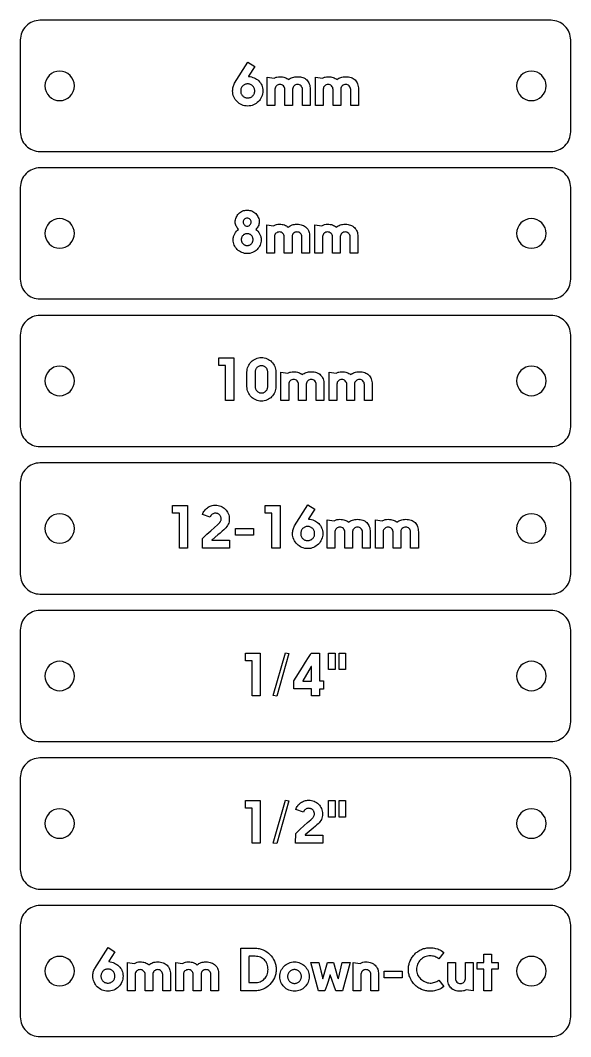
# Model space of a CAD drawing. Extents: x 333 to 535, y 49 to 451.
# Drawn here: x 451.2 to 535.2, y 48.6 to 203.6 of the extents above; entities that cross this region are included whole.
import ezdxf

# ---------------------------------------------------------------- set-up
doc = ezdxf.new("R2010")
doc.units = 0
doc.layers.get('0').update_dxf_attribs({"linetype": 'CONTINUOUS'})

msp = doc.modelspace()

# ---------------------------------------------------------------- linework, layer by layer
for points in [[(451.25, 200.56), (451.25, 186.56, 0.414214), (454.25, 183.56), (532.25, 183.56, 0.414214), (535.25, 186.56), (535.25, 200.56, 0.414214), (532.25, 203.56), (454.25, 203.56, 0.414214)], [(457.25, 195.81, 0.414214), (455, 193.56, 0.414214), (457.25, 191.31, 0.414214), (459.5, 193.56, 0.414214)], [(529.25, 195.81, 0.414214), (527, 193.56, 0.414214), (529.25, 191.31, 0.414214), (531.5, 193.56, 0.414214)], [(451.25, 178.06), (451.25, 164.06, 0.414214), (454.25, 161.06), (532.25, 161.06, 0.414214), (535.25, 164.06), (535.25, 178.06, 0.414214), (532.25, 181.06), (454.25, 181.06, 0.414214)], [(457.25, 173.31, 0.414214), (455, 171.06, 0.414214), (457.25, 168.81, 0.414214), (459.5, 171.06, 0.414214)], [(529.25, 173.31, 0.414214), (527, 171.06, 0.414214), (529.25, 168.81, 0.414214), (531.5, 171.06, 0.414214)], [(451.25, 155.56), (451.25, 141.56, 0.414214), (454.25, 138.56), (532.25, 138.56, 0.414214), (535.25, 141.56), (535.25, 155.56, 0.414214), (532.25, 158.56), (454.25, 158.56, 0.414214)], [(457.25, 150.81, 0.414214), (455, 148.56, 0.414214), (457.25, 146.31, 0.414214), (459.5, 148.56, 0.414214)], [(529.25, 150.81, 0.414214), (527, 148.56, 0.414214), (529.25, 146.31, 0.414214), (531.5, 148.56, 0.414214)], [(451.25, 133.06), (451.25, 119.06, 0.414214), (454.25, 116.06), (532.25, 116.06, 0.414214), (535.25, 119.06), (535.25, 133.06, 0.414214), (532.25, 136.06), (454.25, 136.06, 0.414214)], [(457.25, 128.31, 0.414214), (455, 126.06, 0.414214), (457.25, 123.81, 0.414214), (459.5, 126.06, 0.414214)], [(529.25, 128.31, 0.414214), (527, 126.06, 0.414214), (529.25, 123.81, 0.414214), (531.5, 126.06, 0.414214)], [(451.25, 110.56), (451.25, 96.56, 0.414214), (454.25, 93.56), (532.25, 93.56, 0.414214), (535.25, 96.56), (535.25, 110.56, 0.414214), (532.25, 113.56), (454.25, 113.56, 0.414214)], [(457.25, 105.81, 0.414214), (455, 103.56, 0.414214), (457.25, 101.31, 0.414214), (459.5, 103.56, 0.414214)], [(529.25, 105.81, 0.414214), (527, 103.56, 0.414214), (529.25, 101.31, 0.414214), (531.5, 103.56, 0.414214)], [(451.25, 88.06), (451.25, 74.06, 0.414214), (454.25, 71.06), (532.25, 71.06, 0.414214), (535.25, 74.06), (535.25, 88.06, 0.414214), (532.25, 91.06), (454.25, 91.06, 0.414214)], [(457.25, 83.31, 0.414214), (455, 81.06, 0.414214), (457.25, 78.81, 0.414214), (459.5, 81.06, 0.414214)], [(529.25, 83.31, 0.414214), (527, 81.06, 0.414214), (529.25, 78.81, 0.414214), (531.5, 81.06, 0.414214)], [(451.25, 65.56), (451.25, 51.56, 0.414214), (454.25, 48.56), (532.25, 48.56, 0.414214), (535.25, 51.56), (535.25, 65.56, 0.414214), (532.25, 68.56), (454.25, 68.56, 0.414214)], [(457.25, 60.81, 0.414214), (455, 58.56, 0.414214), (457.25, 56.31, 0.414214), (459.5, 58.56, 0.414214)], [(529.25, 60.81, 0.414214), (527, 58.56, 0.414214), (529.25, 56.31, 0.414214), (531.5, 58.56, 0.414214)]]:
    msp.add_lwpolyline(points, format="xyb", close=True)
for points in [[(483.65, 192.79), (483.66, 192.95), (483.67, 193.11), (483.69, 193.26), (483.72, 193.41), (483.77, 193.55), (483.82, 193.69), (483.89, 193.83), (483.96, 193.96), (485.98, 197.17), (487.03, 196.5), (486.09, 195.05), (486.08, 195.02), (486.08, 195.01), (486.09, 195), (486.32, 194.97), (486.53, 194.93), (486.74, 194.86), (486.94, 194.78), (487.14, 194.69), (487.32, 194.58), (487.48, 194.46), (487.63, 194.32), (487.77, 194.17), (487.89, 194.01), (488, 193.83), (488.09, 193.65), (488.17, 193.45), (488.22, 193.24), (488.25, 193.02), (488.26, 192.79), (488.25, 192.56), (488.22, 192.33), (488.16, 192.11), (488.08, 191.9), (487.98, 191.69), (487.86, 191.5), (487.73, 191.33), (487.59, 191.16), (487.42, 191.02), (487.25, 190.89), (487.06, 190.77), (486.85, 190.67), (486.64, 190.59), (486.42, 190.53), (486.19, 190.5), (485.96, 190.49), (485.72, 190.5), (485.49, 190.53), (485.27, 190.59), (485.06, 190.67), (484.86, 190.77), (484.67, 190.89), (484.49, 191.02), (484.33, 191.16), (484.18, 191.33), (484.05, 191.5), (483.93, 191.69), (483.83, 191.9), (483.75, 192.11), (483.7, 192.33), (483.66, 192.56)], [(484.89, 192.79), (484.89, 192.68), (484.91, 192.57), (484.93, 192.47), (484.96, 192.37), (485.01, 192.28), (485.06, 192.19), (485.12, 192.1), (485.19, 192.03), (485.27, 191.96), (485.35, 191.9), (485.44, 191.84), (485.53, 191.8), (485.63, 191.77), (485.73, 191.75), (485.84, 191.73), (485.96, 191.73), (486.07, 191.73), (486.17, 191.75), (486.28, 191.77), (486.38, 191.81), (486.47, 191.85), (486.56, 191.9), (486.64, 191.96), (486.71, 192.03), (486.78, 192.1), (486.84, 192.18), (486.89, 192.27), (486.94, 192.37), (486.98, 192.46), (487, 192.57), (487.02, 192.68), (487.02, 192.79), (487.02, 192.9), (487, 193.01), (486.98, 193.11), (486.94, 193.21), (486.89, 193.31), (486.84, 193.4), (486.78, 193.48), (486.71, 193.55), (486.64, 193.62), (486.56, 193.68), (486.47, 193.73), (486.38, 193.78), (486.28, 193.81), (486.17, 193.84), (486.07, 193.85), (485.96, 193.86), (485.84, 193.85), (485.73, 193.84), (485.63, 193.81), (485.53, 193.78), (485.43, 193.73), (485.35, 193.68), (485.26, 193.62), (485.19, 193.55), (485.12, 193.48), (485.06, 193.4), (485.01, 193.31), (484.97, 193.21), (484.93, 193.11), (484.91, 193.01), (484.89, 192.9)], [(488.94, 194.89), (489.99, 194.73), (490.09, 194.79), (490.2, 194.84), (490.3, 194.88), (490.42, 194.91), (490.64, 194.95), (490.87, 194.96), (491.08, 194.95), (491.27, 194.93), (491.46, 194.9), (491.63, 194.85), (491.79, 194.79), (491.94, 194.71), (492.08, 194.63), (492.21, 194.53), (492.35, 194.63), (492.49, 194.72), (492.64, 194.79), (492.8, 194.85), (492.98, 194.9), (493.16, 194.93), (493.35, 194.95), (493.56, 194.96), (493.78, 194.95), (493.99, 194.93), (494.19, 194.89), (494.37, 194.84), (494.54, 194.77), (494.7, 194.68), (494.85, 194.58), (494.98, 194.46), (495.1, 194.33), (495.2, 194.19), (495.29, 194.03), (495.36, 193.86), (495.42, 193.68), (495.46, 193.48), (495.48, 193.27), (495.49, 193.05), (495.49, 190.56), (494.31, 190.56), (494.31, 193.03), (494.3, 193.18), (494.26, 193.32), (494.19, 193.44), (494.09, 193.56), (493.97, 193.66), (493.85, 193.73), (493.71, 193.77), (493.56, 193.78), (493.41, 193.77), (493.27, 193.73), (493.15, 193.67), (493.04, 193.58), (492.94, 193.48), (492.87, 193.36), (492.82, 193.23), (492.8, 193.08), (492.8, 190.56), (491.62, 190.56), (491.62, 193.03), (491.61, 193.18), (491.57, 193.32), (491.5, 193.44), (491.4, 193.56), (491.29, 193.66), (491.16, 193.73), (491.02, 193.77), (490.87, 193.78), (490.72, 193.77), (490.59, 193.73), (490.46, 193.67), (490.35, 193.58), (490.25, 193.48), (490.18, 193.36), (490.14, 193.23), (490.12, 193.08), (490.12, 190.56), (488.94, 190.56)], [(496.3, 194.89), (497.35, 194.73), (497.45, 194.79), (497.55, 194.84), (497.66, 194.88), (497.77, 194.91), (498, 194.95), (498.23, 194.96), (498.43, 194.95), (498.63, 194.93), (498.81, 194.9), (498.99, 194.85), (499.15, 194.79), (499.3, 194.71), (499.44, 194.63), (499.57, 194.53), (499.7, 194.63), (499.85, 194.72), (500, 194.79), (500.16, 194.85), (500.34, 194.9), (500.52, 194.93), (500.71, 194.95), (500.91, 194.96), (501.14, 194.95), (501.35, 194.93), (501.55, 194.89), (501.73, 194.84), (501.9, 194.77), (502.06, 194.68), (502.21, 194.58), (502.34, 194.46), (502.46, 194.33), (502.56, 194.19), (502.65, 194.03), (502.72, 193.86), (502.78, 193.68), (502.82, 193.48), (502.84, 193.27), (502.85, 193.05), (502.85, 190.56), (501.67, 190.56), (501.67, 193.03), (501.65, 193.18), (501.61, 193.32), (501.54, 193.44), (501.45, 193.56), (501.33, 193.66), (501.2, 193.73), (501.06, 193.77), (500.91, 193.78), (500.77, 193.77), (500.63, 193.73), (500.51, 193.67), (500.39, 193.58), (500.3, 193.48), (500.23, 193.36), (500.18, 193.23), (500.16, 193.08), (500.16, 190.56), (498.98, 190.56), (498.98, 193.03), (498.97, 193.18), (498.93, 193.32), (498.86, 193.44), (498.76, 193.56), (498.64, 193.66), (498.52, 193.73), (498.38, 193.77), (498.23, 193.78), (498.08, 193.77), (497.95, 193.73), (497.82, 193.67), (497.71, 193.58), (497.61, 193.48), (497.54, 193.36), (497.5, 193.23), (497.47, 193.08), (497.47, 190.56), (496.3, 190.56)], [(484.05, 172.79), (484.05, 172.97), (484.08, 173.15), (484.13, 173.33), (484.19, 173.5), (484.27, 173.66), (484.36, 173.81), (484.46, 173.95), (484.58, 174.08), (484.71, 174.2), (484.86, 174.31), (485.01, 174.4), (485.17, 174.48), (485.33, 174.54), (485.51, 174.58), (485.69, 174.61), (485.88, 174.62), (486.06, 174.61), (486.24, 174.58), (486.42, 174.54), (486.59, 174.48), (486.75, 174.4), (486.9, 174.31), (487.04, 174.2), (487.17, 174.08), (487.29, 173.95), (487.4, 173.81), (487.49, 173.66), (487.57, 173.5), (487.63, 173.33), (487.68, 173.15), (487.7, 172.97), (487.71, 172.79), (487.7, 172.62), (487.67, 172.46), (487.63, 172.32), (487.56, 172.18), (487.48, 172.05), (487.39, 171.92), (487.3, 171.8), (487.2, 171.68), (487.35, 171.54), (487.51, 171.38), (487.65, 171.21), (487.77, 171.02), (487.87, 170.81), (487.95, 170.59), (487.98, 170.48), (488, 170.36), (488.01, 170.24), (488.01, 170.12), (488, 169.9), (487.97, 169.69), (487.92, 169.49), (487.85, 169.29), (487.75, 169.1), (487.65, 168.92), (487.52, 168.76), (487.39, 168.61), (487.23, 168.47), (487.07, 168.35), (486.89, 168.24), (486.71, 168.15), (486.51, 168.08), (486.3, 168.02), (486.09, 167.99), (485.87, 167.98), (485.66, 167.99), (485.44, 168.02), (485.24, 168.08), (485.04, 168.15), (484.85, 168.24), (484.68, 168.35), (484.51, 168.47), (484.36, 168.61), (484.22, 168.76), (484.1, 168.92), (483.99, 169.1), (483.9, 169.29), (483.83, 169.49), (483.78, 169.69), (483.74, 169.9), (483.73, 170.12), (483.74, 170.24), (483.75, 170.36), (483.77, 170.48), (483.79, 170.59), (483.83, 170.7), (483.87, 170.81), (483.92, 170.92), (483.98, 171.02), (484.11, 171.21), (484.25, 171.38), (484.39, 171.54), (484.55, 171.68), (484.45, 171.8), (484.35, 171.92), (484.27, 172.05), (484.19, 172.18), (484.13, 172.32), (484.08, 172.46), (484.05, 172.62)], [(485.27, 172.79), (485.28, 172.67), (485.31, 172.55), (485.37, 172.45), (485.44, 172.36), (485.54, 172.28), (485.64, 172.23), (485.75, 172.19), (485.87, 172.18), (485.99, 172.19), (486.11, 172.23), (486.21, 172.28), (486.3, 172.36), (486.37, 172.45), (486.43, 172.55), (486.46, 172.67), (486.47, 172.79), (486.46, 172.91), (486.43, 173.02), (486.37, 173.12), (486.3, 173.21), (486.21, 173.28), (486.11, 173.34), (485.99, 173.37), (485.87, 173.38), (485.75, 173.37), (485.64, 173.34), (485.54, 173.28), (485.44, 173.21), (485.37, 173.12), (485.31, 173.02), (485.28, 172.91)], [(488.86, 172.39), (489.91, 172.23), (490.01, 172.29), (490.11, 172.34), (490.22, 172.38), (490.33, 172.41), (490.56, 172.45), (490.79, 172.46), (490.99, 172.45), (491.19, 172.43), (491.37, 172.4), (491.55, 172.35), (491.71, 172.29), (491.86, 172.21), (492, 172.13), (492.13, 172.03), (492.26, 172.13), (492.41, 172.22), (492.56, 172.29), (492.72, 172.35), (492.9, 172.4), (493.08, 172.43), (493.27, 172.45), (493.47, 172.46), (493.7, 172.45), (493.91, 172.43), (494.11, 172.39), (494.29, 172.34), (494.46, 172.27), (494.62, 172.18), (494.77, 172.08), (494.9, 171.96), (495.02, 171.83), (495.12, 171.69), (495.21, 171.53), (495.28, 171.36), (495.34, 171.18), (495.38, 170.98), (495.4, 170.77), (495.41, 170.55), (495.41, 168.06), (494.23, 168.06), (494.23, 170.53), (494.21, 170.68), (494.17, 170.82), (494.1, 170.94), (494.01, 171.06), (493.89, 171.16), (493.76, 171.23), (493.62, 171.27), (493.47, 171.28), (493.33, 171.27), (493.19, 171.23), (493.07, 171.17), (492.95, 171.08), (492.86, 170.98), (492.79, 170.86), (492.74, 170.73), (492.72, 170.58), (492.72, 168.06), (491.54, 168.06), (491.54, 170.53), (491.53, 170.68), (491.49, 170.82), (491.42, 170.94), (491.32, 171.06), (491.2, 171.16), (491.08, 171.23), (490.94, 171.27), (490.79, 171.28), (490.64, 171.27), (490.51, 171.23), (490.38, 171.17), (490.27, 171.08), (490.17, 170.98), (490.1, 170.86), (490.05, 170.73), (490.03, 170.58), (490.03, 168.06), (488.86, 168.06)], [(496.21, 172.39), (497.27, 172.23), (497.37, 172.29), (497.47, 172.34), (497.58, 172.38), (497.69, 172.41), (497.92, 172.45), (498.15, 172.46), (498.35, 172.45), (498.55, 172.43), (498.73, 172.4), (498.9, 172.35), (499.07, 172.29), (499.22, 172.21), (499.36, 172.13), (499.49, 172.03), (499.62, 172.13), (499.76, 172.22), (499.92, 172.29), (500.08, 172.35), (500.25, 172.4), (500.44, 172.43), (500.63, 172.45), (500.83, 172.46), (501.06, 172.45), (501.27, 172.43), (501.46, 172.39), (501.65, 172.34), (501.82, 172.27), (501.98, 172.18), (502.12, 172.08), (502.26, 171.96), (502.38, 171.83), (502.48, 171.69), (502.57, 171.53), (502.64, 171.36), (502.69, 171.18), (502.73, 170.98), (502.76, 170.77), (502.76, 170.55), (502.76, 168.06), (501.59, 168.06), (501.59, 170.53), (501.57, 170.68), (501.53, 170.82), (501.46, 170.94), (501.37, 171.06), (501.25, 171.16), (501.12, 171.23), (500.98, 171.27), (500.83, 171.28), (500.69, 171.27), (500.55, 171.23), (500.43, 171.17), (500.31, 171.08), (500.22, 170.98), (500.15, 170.86), (500.1, 170.73), (500.08, 170.58), (500.08, 168.06), (498.9, 168.06), (498.9, 170.53), (498.89, 170.68), (498.84, 170.82), (498.78, 170.94), (498.68, 171.06), (498.56, 171.16), (498.43, 171.23), (498.3, 171.27), (498.15, 171.28), (498, 171.27), (497.86, 171.23), (497.74, 171.17), (497.63, 171.08), (497.53, 170.98), (497.46, 170.86), (497.41, 170.73), (497.39, 170.58), (497.39, 168.06), (496.21, 168.06)], [(484.97, 170.12), (484.98, 170.03), (484.99, 169.94), (485.01, 169.85), (485.04, 169.77), (485.08, 169.69), (485.12, 169.62), (485.18, 169.55), (485.24, 169.48), (485.3, 169.42), (485.37, 169.37), (485.44, 169.33), (485.52, 169.29), (485.61, 169.26), (485.69, 169.24), (485.78, 169.22), (485.88, 169.22), (485.97, 169.22), (486.06, 169.24), (486.15, 169.26), (486.23, 169.29), (486.31, 169.33), (486.38, 169.37), (486.45, 169.42), (486.52, 169.48), (486.57, 169.55), (486.62, 169.62), (486.67, 169.69), (486.71, 169.77), (486.74, 169.85), (486.76, 169.94), (486.77, 170.03), (486.77, 170.12), (486.77, 170.22), (486.76, 170.31), (486.74, 170.39), (486.71, 170.47), (486.67, 170.55), (486.63, 170.63), (486.58, 170.7), (486.52, 170.76), (486.45, 170.82), (486.38, 170.88), (486.31, 170.92), (486.23, 170.96), (486.15, 170.99), (486.06, 171.01), (485.97, 171.02), (485.88, 171.02), (485.78, 171.02), (485.69, 171), (485.61, 170.98), (485.52, 170.95), (485.44, 170.92), (485.37, 170.87), (485.3, 170.82), (485.24, 170.76), (485.18, 170.7), (485.12, 170.63), (485.08, 170.56), (485.04, 170.48), (485.01, 170.4), (484.99, 170.31), (484.98, 170.22)], [(481.56, 152.07), (483.83, 152.07), (483.83, 145.56), (482.59, 145.56), (482.59, 150.84), (482.59, 150.87), (482.58, 150.88), (482.56, 150.89), (482.54, 150.9), (481.56, 150.9)], [(490.26, 147.7), (490.25, 147.48), (490.22, 147.27), (490.16, 147.06), (490.09, 146.86), (489.99, 146.66), (489.88, 146.48), (489.75, 146.31), (489.61, 146.15), (489.46, 146.01), (489.29, 145.88), (489.11, 145.76), (488.91, 145.67), (488.71, 145.59), (488.49, 145.53), (488.28, 145.5), (488.05, 145.49), (487.82, 145.5), (487.6, 145.53), (487.39, 145.59), (487.19, 145.67), (486.99, 145.76), (486.81, 145.88), (486.64, 146.01), (486.48, 146.15), (486.34, 146.31), (486.22, 146.48), (486.11, 146.66), (486.01, 146.86), (485.94, 147.06), (485.88, 147.27), (485.85, 147.48), (485.84, 147.7), (485.84, 149.92), (485.85, 150.14), (485.88, 150.35), (485.94, 150.56), (486.01, 150.76), (486.11, 150.95), (486.22, 151.13), (486.34, 151.3), (486.48, 151.46), (486.64, 151.61), (486.81, 151.74), (486.99, 151.85), (487.19, 151.95), (487.39, 152.03), (487.6, 152.08), (487.82, 152.12), (488.05, 152.13), (488.28, 152.12), (488.49, 152.08), (488.71, 152.03), (488.91, 151.95), (489.11, 151.85), (489.29, 151.74), (489.46, 151.61), (489.61, 151.46), (489.75, 151.3), (489.88, 151.13), (489.99, 150.95), (490.09, 150.76), (490.16, 150.56), (490.22, 150.35), (490.25, 150.14), (490.26, 149.92)], [(487.08, 147.71), (487.08, 147.62), (487.1, 147.52), (487.12, 147.43), (487.16, 147.34), (487.2, 147.26), (487.25, 147.17), (487.3, 147.1), (487.37, 147.03), (487.44, 146.96), (487.51, 146.91), (487.59, 146.86), (487.68, 146.81), (487.77, 146.77), (487.86, 146.75), (487.96, 146.73), (488.05, 146.73), (488.15, 146.73), (488.25, 146.75), (488.34, 146.77), (488.43, 146.81), (488.51, 146.86), (488.59, 146.91), (488.67, 146.96), (488.73, 147.03), (488.8, 147.1), (488.85, 147.17), (488.9, 147.26), (488.94, 147.34), (488.98, 147.43), (489, 147.52), (489.01, 147.62), (489.02, 147.71), (489.02, 149.9), (489.01, 150), (489, 150.09), (488.98, 150.18), (488.94, 150.27), (488.9, 150.36), (488.85, 150.44), (488.8, 150.52), (488.73, 150.59), (488.67, 150.65), (488.59, 150.71), (488.51, 150.76), (488.43, 150.81), (488.34, 150.84), (488.25, 150.87), (488.15, 150.88), (488.05, 150.89), (487.96, 150.88), (487.86, 150.87), (487.77, 150.84), (487.68, 150.81), (487.59, 150.76), (487.51, 150.71), (487.44, 150.65), (487.37, 150.59), (487.3, 150.52), (487.25, 150.44), (487.2, 150.36), (487.16, 150.27), (487.12, 150.18), (487.1, 150.09), (487.08, 150), (487.08, 149.9)], [(491.03, 149.89), (492.09, 149.73), (492.19, 149.79), (492.29, 149.84), (492.4, 149.88), (492.51, 149.91), (492.74, 149.95), (492.96, 149.96), (493.17, 149.95), (493.36, 149.93), (493.55, 149.9), (493.72, 149.85), (493.88, 149.79), (494.03, 149.71), (494.18, 149.63), (494.31, 149.53), (494.44, 149.63), (494.58, 149.72), (494.73, 149.79), (494.9, 149.85), (495.07, 149.9), (495.25, 149.93), (495.45, 149.95), (495.65, 149.96), (495.87, 149.95), (496.08, 149.93), (496.28, 149.89), (496.47, 149.84), (496.64, 149.77), (496.8, 149.68), (496.94, 149.58), (497.08, 149.46), (497.19, 149.33), (497.3, 149.19), (497.38, 149.03), (497.46, 148.86), (497.51, 148.68), (497.55, 148.48), (497.57, 148.27), (497.58, 148.05), (497.58, 145.56), (496.4, 145.56), (496.4, 148.03), (496.39, 148.18), (496.35, 148.32), (496.28, 148.44), (496.18, 148.56), (496.07, 148.66), (495.94, 148.73), (495.8, 148.77), (495.65, 148.78), (495.5, 148.77), (495.37, 148.73), (495.24, 148.67), (495.13, 148.58), (495.03, 148.48), (494.96, 148.36), (494.92, 148.23), (494.9, 148.08), (494.9, 145.56), (493.72, 145.56), (493.72, 148.03), (493.7, 148.18), (493.66, 148.32), (493.59, 148.44), (493.5, 148.56), (493.38, 148.66), (493.25, 148.73), (493.11, 148.77), (492.96, 148.78), (492.82, 148.77), (492.68, 148.73), (492.56, 148.67), (492.44, 148.58), (492.35, 148.48), (492.28, 148.36), (492.23, 148.23), (492.21, 148.08), (492.21, 145.56), (491.03, 145.56)], [(498.39, 149.89), (499.45, 149.73), (499.54, 149.79), (499.65, 149.84), (499.75, 149.88), (499.87, 149.91), (500.09, 149.95), (500.32, 149.96), (500.53, 149.95), (500.72, 149.93), (500.91, 149.9), (501.08, 149.85), (501.24, 149.79), (501.39, 149.71), (501.53, 149.63), (501.66, 149.53), (501.8, 149.63), (501.94, 149.72), (502.09, 149.79), (502.26, 149.85), (502.43, 149.9), (502.61, 149.93), (502.8, 149.95), (503.01, 149.96), (503.23, 149.95), (503.44, 149.93), (503.64, 149.89), (503.82, 149.84), (504, 149.77), (504.15, 149.68), (504.3, 149.58), (504.43, 149.46), (504.55, 149.33), (504.66, 149.19), (504.74, 149.03), (504.81, 148.86), (504.87, 148.68), (504.91, 148.48), (504.93, 148.27), (504.94, 148.05), (504.94, 145.56), (503.76, 145.56), (503.76, 148.03), (503.75, 148.18), (503.71, 148.32), (503.64, 148.44), (503.54, 148.56), (503.42, 148.66), (503.3, 148.73), (503.16, 148.77), (503.01, 148.78), (502.86, 148.77), (502.73, 148.73), (502.6, 148.67), (502.49, 148.58), (502.39, 148.48), (502.32, 148.36), (502.27, 148.23), (502.25, 148.08), (502.25, 145.56), (501.07, 145.56), (501.07, 148.03), (501.06, 148.18), (501.02, 148.32), (500.95, 148.44), (500.85, 148.56), (500.74, 148.66), (500.61, 148.73), (500.47, 148.77), (500.32, 148.78), (500.17, 148.77), (500.04, 148.73), (499.91, 148.67), (499.8, 148.58), (499.71, 148.48), (499.63, 148.36), (499.59, 148.23), (499.57, 148.08), (499.57, 145.56), (498.39, 145.56)], [(474.5, 129.57), (476.77, 129.57), (476.77, 123.06), (475.53, 123.06), (475.53, 128.34), (475.53, 128.37), (475.52, 128.38), (475.5, 128.39), (475.48, 128.4), (474.5, 128.4)], [(479.06, 124.55), (479.28, 124.76), (479.74, 125.18), (480.31, 125.69), (480.88, 126.21), (481.35, 126.63), (481.6, 126.86), (481.66, 126.93), (481.72, 127.01), (481.78, 127.09), (481.82, 127.17), (481.86, 127.27), (481.89, 127.35), (481.9, 127.44), (481.91, 127.53), (481.9, 127.62), (481.89, 127.7), (481.87, 127.79), (481.85, 127.86), (481.81, 127.94), (481.77, 128.01), (481.72, 128.08), (481.66, 128.14), (481.6, 128.2), (481.53, 128.25), (481.46, 128.29), (481.39, 128.33), (481.31, 128.35), (481.23, 128.37), (481.14, 128.38), (481.05, 128.39), (480.91, 128.38), (480.78, 128.35), (480.66, 128.29), (480.54, 128.22), (480.44, 128.13), (480.35, 128.03), (480.28, 127.91), (480.23, 127.79), (479.06, 128.2), (479.12, 128.35), (479.18, 128.5), (479.26, 128.64), (479.36, 128.77), (479.46, 128.9), (479.57, 129.02), (479.69, 129.13), (479.81, 129.22), (479.94, 129.31), (480.09, 129.39), (480.23, 129.46), (480.39, 129.52), (480.55, 129.57), (480.71, 129.6), (480.88, 129.62), (481.05, 129.63), (481.26, 129.62), (481.47, 129.59), (481.67, 129.53), (481.87, 129.46), (482.05, 129.37), (482.22, 129.27), (482.38, 129.15), (482.53, 129.01), (482.67, 128.86), (482.79, 128.7), (482.89, 128.53), (482.98, 128.34), (483.06, 128.15), (483.11, 127.95), (483.14, 127.74), (483.15, 127.53), (483.14, 127.3), (483.1, 127.09), (483.05, 126.89), (482.97, 126.7), (482.88, 126.52), (482.76, 126.34), (482.63, 126.17), (482.47, 126), (482.31, 125.86), (482.06, 125.64), (481.74, 125.36), (481.4, 125.08), (480.51, 124.34), (480.5, 124.31), (480.5, 124.3), (480.52, 124.3), (483.18, 124.3), (483.18, 123.06), (479.05, 123.06)], [(488.62, 129.57), (490.89, 129.57), (490.89, 123.06), (489.65, 123.06), (489.65, 128.34), (489.64, 128.37), (489.63, 128.38), (489.62, 128.39), (489.6, 128.4), (488.62, 128.4)], [(492.8, 125.29), (492.81, 125.45), (492.82, 125.61), (492.84, 125.76), (492.88, 125.91), (492.92, 126.05), (492.97, 126.19), (493.04, 126.33), (493.11, 126.46), (495.13, 129.67), (496.18, 129), (495.24, 127.55), (495.23, 127.52), (495.23, 127.51), (495.25, 127.5), (495.47, 127.47), (495.68, 127.43), (495.89, 127.36), (496.1, 127.28), (496.29, 127.19), (496.47, 127.08), (496.63, 126.96), (496.79, 126.82), (496.92, 126.67), (497.05, 126.51), (497.15, 126.33), (497.24, 126.15), (497.32, 125.95), (497.37, 125.74), (497.4, 125.52), (497.41, 125.29), (497.4, 125.06), (497.37, 124.83), (497.31, 124.61), (497.23, 124.4), (497.13, 124.19), (497.02, 124), (496.89, 123.83), (496.74, 123.66), (496.57, 123.52), (496.4, 123.39), (496.21, 123.27), (496.01, 123.17), (495.79, 123.09), (495.57, 123.03), (495.34, 123), (495.11, 122.99), (494.87, 123), (494.65, 123.03), (494.42, 123.09), (494.21, 123.17), (494.01, 123.27), (493.82, 123.39), (493.64, 123.52), (493.48, 123.66), (493.33, 123.83), (493.2, 124), (493.08, 124.19), (492.98, 124.4), (492.91, 124.61), (492.85, 124.83), (492.81, 125.06)], [(498.09, 127.39), (499.15, 127.23), (499.24, 127.29), (499.35, 127.34), (499.45, 127.38), (499.57, 127.41), (499.8, 127.45), (500.02, 127.46), (500.23, 127.45), (500.42, 127.43), (500.61, 127.4), (500.78, 127.35), (500.94, 127.29), (501.09, 127.21), (501.23, 127.13), (501.37, 127.03), (501.5, 127.13), (501.64, 127.22), (501.79, 127.29), (501.96, 127.35), (502.13, 127.4), (502.31, 127.43), (502.51, 127.45), (502.71, 127.46), (502.93, 127.45), (503.14, 127.43), (503.34, 127.39), (503.52, 127.34), (503.7, 127.27), (503.86, 127.18), (504, 127.08), (504.13, 126.96), (504.25, 126.83), (504.36, 126.69), (504.44, 126.53), (504.51, 126.36), (504.57, 126.18), (504.61, 125.98), (504.63, 125.77), (504.64, 125.55), (504.64, 123.06), (503.46, 123.06), (503.46, 125.53), (503.45, 125.68), (503.41, 125.82), (503.34, 125.94), (503.24, 126.06), (503.13, 126.16), (503, 126.23), (502.86, 126.27), (502.71, 126.28), (502.56, 126.27), (502.43, 126.23), (502.3, 126.17), (502.19, 126.08), (502.09, 125.98), (502.02, 125.86), (501.98, 125.73), (501.95, 125.58), (501.95, 123.06), (500.78, 123.06), (500.78, 125.53), (500.76, 125.68), (500.72, 125.82), (500.65, 125.94), (500.56, 126.06), (500.44, 126.16), (500.31, 126.23), (500.17, 126.27), (500.02, 126.28), (499.88, 126.27), (499.74, 126.23), (499.62, 126.17), (499.5, 126.08), (499.41, 125.98), (499.34, 125.86), (499.29, 125.73), (499.27, 125.58), (499.27, 123.06), (498.09, 123.06)], [(505.45, 127.39), (506.5, 127.23), (506.6, 127.29), (506.71, 127.34), (506.81, 127.38), (506.93, 127.41), (507.15, 127.45), (507.38, 127.46), (507.59, 127.45), (507.78, 127.43), (507.97, 127.4), (508.14, 127.35), (508.3, 127.29), (508.45, 127.21), (508.59, 127.13), (508.72, 127.03), (508.86, 127.13), (509, 127.22), (509.15, 127.29), (509.31, 127.35), (509.49, 127.4), (509.67, 127.43), (509.86, 127.45), (510.07, 127.46), (510.29, 127.45), (510.5, 127.43), (510.7, 127.39), (510.88, 127.34), (511.05, 127.27), (511.21, 127.18), (511.36, 127.08), (511.49, 126.96), (511.61, 126.83), (511.71, 126.69), (511.8, 126.53), (511.87, 126.36), (511.93, 126.18), (511.97, 125.98), (511.99, 125.77), (512, 125.55), (512, 123.06), (510.82, 123.06), (510.82, 125.53), (510.81, 125.68), (510.77, 125.82), (510.7, 125.94), (510.6, 126.06), (510.48, 126.16), (510.36, 126.23), (510.22, 126.27), (510.07, 126.28), (509.92, 126.27), (509.79, 126.23), (509.66, 126.17), (509.55, 126.08), (509.45, 125.98), (509.38, 125.86), (509.33, 125.73), (509.31, 125.58), (509.31, 123.06), (508.13, 123.06), (508.13, 125.53), (508.12, 125.68), (508.08, 125.82), (508.01, 125.94), (507.91, 126.06), (507.8, 126.16), (507.67, 126.23), (507.53, 126.27), (507.38, 126.28), (507.23, 126.27), (507.1, 126.23), (506.97, 126.17), (506.86, 126.08), (506.76, 125.98), (506.69, 125.86), (506.65, 125.73), (506.63, 125.58), (506.63, 123.06), (505.45, 123.06)], [(486.82, 126.04), (486.82, 125.05), (484.08, 125.05), (484.08, 126.04)], [(494.04, 125.29), (494.05, 125.18), (494.06, 125.07), (494.08, 124.97), (494.12, 124.87), (494.16, 124.78), (494.21, 124.69), (494.27, 124.6), (494.34, 124.53), (494.42, 124.46), (494.5, 124.4), (494.59, 124.34), (494.68, 124.3), (494.78, 124.27), (494.88, 124.25), (494.99, 124.23), (495.11, 124.23), (495.22, 124.23), (495.33, 124.25), (495.43, 124.27), (495.53, 124.31), (495.62, 124.35), (495.71, 124.4), (495.79, 124.46), (495.87, 124.53), (495.93, 124.6), (495.99, 124.68), (496.05, 124.77), (496.09, 124.86), (496.13, 124.96), (496.15, 125.07), (496.17, 125.18), (496.17, 125.29), (496.17, 125.4), (496.15, 125.51), (496.13, 125.61), (496.09, 125.71), (496.05, 125.81), (495.99, 125.9), (495.93, 125.98), (495.87, 126.05), (495.79, 126.12), (495.71, 126.18), (495.62, 126.23), (495.53, 126.28), (495.43, 126.31), (495.33, 126.34), (495.22, 126.35), (495.11, 126.36), (494.99, 126.35), (494.88, 126.34), (494.78, 126.31), (494.68, 126.28), (494.58, 126.23), (494.5, 126.18), (494.42, 126.12), (494.34, 126.05), (494.27, 125.98), (494.21, 125.9), (494.16, 125.81), (494.12, 125.71), (494.09, 125.61), (494.06, 125.51), (494.05, 125.4)], [(485.61, 107.07), (487.88, 107.07), (487.88, 100.56), (486.64, 100.56), (486.64, 105.84), (486.64, 105.87), (486.63, 105.88), (486.61, 105.89), (486.59, 105.9), (485.61, 105.9)], [(489.86, 100.57), (491.73, 107.12), (492.25, 107), (490.38, 100.5)], [(493.01, 102.83), (494.31, 104.91), (494.79, 105.68), (495.22, 106.36), (495.52, 106.85), (495.65, 107.05), (496.92, 107.05), (496.92, 102.82), (497.53, 102.82), (497.53, 101.56), (496.92, 101.56), (496.92, 100.56), (495.68, 100.56), (495.68, 101.55), (495.68, 101.58), (495.67, 101.59), (495.65, 101.6), (495.63, 101.61), (493.01, 101.61)], [(498.31, 107.06), (499.29, 107.06), (499.29, 104.55), (498.31, 104.55)], [(499.9, 107.06), (500.89, 107.06), (500.89, 104.55), (499.9, 104.55)], [(494.38, 102.82), (494.37, 102.79), (494.38, 102.77), (494.4, 102.76), (495.63, 102.76), (495.65, 102.76), (495.67, 102.77), (495.68, 102.79), (495.68, 102.81), (495.68, 104.08), (495.68, 104.74), (495.68, 104.98), (495.67, 105.01), (495.65, 105)], [(485.61, 84.57), (487.88, 84.57), (487.88, 78.06), (486.64, 78.06), (486.64, 83.34), (486.64, 83.37), (486.63, 83.38), (486.61, 83.39), (486.59, 83.4), (485.61, 83.4)], [(489.86, 78.07), (491.73, 84.62), (492.25, 84.5), (490.38, 78)], [(493.28, 79.55), (493.5, 79.76), (493.96, 80.18), (494.53, 80.69), (495.1, 81.21), (495.57, 81.63), (495.82, 81.86), (495.88, 81.93), (495.94, 82.01), (496, 82.09), (496.04, 82.17), (496.08, 82.27), (496.11, 82.35), (496.13, 82.44), (496.13, 82.53), (496.13, 82.62), (496.12, 82.7), (496.1, 82.79), (496.07, 82.86), (496.03, 82.94), (495.99, 83.01), (495.94, 83.08), (495.88, 83.14), (495.82, 83.2), (495.75, 83.25), (495.68, 83.29), (495.61, 83.33), (495.53, 83.35), (495.45, 83.37), (495.36, 83.38), (495.27, 83.39), (495.13, 83.38), (495, 83.35), (494.88, 83.29), (494.77, 83.22), (494.66, 83.13), (494.58, 83.03), (494.5, 82.91), (494.45, 82.79), (493.28, 83.2), (493.34, 83.35), (493.41, 83.5), (493.49, 83.64), (493.58, 83.77), (493.68, 83.9), (493.79, 84.02), (493.91, 84.13), (494.03, 84.22), (494.17, 84.31), (494.31, 84.39), (494.46, 84.46), (494.61, 84.52), (494.77, 84.57), (494.93, 84.6), (495.1, 84.62), (495.27, 84.63), (495.49, 84.62), (495.69, 84.59), (495.89, 84.53), (496.09, 84.46), (496.27, 84.37), (496.44, 84.27), (496.61, 84.15), (496.75, 84.01), (496.89, 83.86), (497.01, 83.7), (497.12, 83.53), (497.21, 83.34), (497.28, 83.15), (497.33, 82.95), (497.36, 82.74), (497.37, 82.53), (497.36, 82.3), (497.33, 82.09), (497.27, 81.89), (497.2, 81.7), (497.1, 81.52), (496.98, 81.34), (496.85, 81.17), (496.69, 81), (496.53, 80.86), (496.28, 80.64), (495.96, 80.36), (495.62, 80.08), (494.74, 79.34), (494.72, 79.31), (494.72, 79.3), (494.74, 79.3), (497.4, 79.3), (497.4, 78.06), (493.27, 78.06)], [(498.31, 84.56), (499.29, 84.56), (499.29, 82.05), (498.31, 82.05)], [(499.9, 84.56), (500.89, 84.56), (500.89, 82.05), (499.9, 82.05)], [(462.32, 57.79), (462.32, 57.95), (462.34, 58.11), (462.36, 58.26), (462.39, 58.41), (462.43, 58.55), (462.49, 58.69), (462.55, 58.83), (462.63, 58.96), (464.65, 62.17), (465.7, 61.5), (464.75, 60.05), (464.74, 60.02), (464.75, 60.01), (464.76, 60), (464.98, 59.97), (465.2, 59.93), (465.41, 59.86), (465.61, 59.78), (465.8, 59.69), (465.98, 59.58), (466.15, 59.46), (466.3, 59.32), (466.44, 59.17), (466.56, 59.01), (466.67, 58.83), (466.76, 58.65), (466.83, 58.45), (466.89, 58.24), (466.92, 58.02), (466.93, 57.79), (466.92, 57.56), (466.88, 57.33), (466.83, 57.11), (466.75, 56.9), (466.65, 56.69), (466.53, 56.5), (466.4, 56.33), (466.25, 56.16), (466.09, 56.02), (465.91, 55.89), (465.72, 55.77), (465.52, 55.67), (465.31, 55.59), (465.09, 55.53), (464.86, 55.5), (464.62, 55.49), (464.39, 55.5), (464.16, 55.53), (463.94, 55.59), (463.73, 55.67), (463.52, 55.77), (463.33, 55.89), (463.16, 56.02), (462.99, 56.16), (462.85, 56.33), (462.71, 56.5), (462.6, 56.69), (462.5, 56.9), (462.42, 57.11), (462.36, 57.33), (462.33, 57.56)], [(484.9, 62.06), (487.03, 62.06), (487.2, 62.05), (487.37, 62.04), (487.53, 62.02), (487.69, 61.99), (487.85, 61.96), (488.01, 61.91), (488.16, 61.86), (488.31, 61.8), (488.6, 61.66), (488.87, 61.49), (489.12, 61.31), (489.35, 61.1), (489.56, 60.87), (489.74, 60.62), (489.91, 60.35), (490.05, 60.06), (490.11, 59.92), (490.16, 59.77), (490.2, 59.61), (490.24, 59.46), (490.27, 59.3), (490.29, 59.14), (490.3, 58.97), (490.3, 58.81), (490.3, 58.64), (490.29, 58.48), (490.27, 58.32), (490.24, 58.16), (490.2, 58), (490.16, 57.85), (490.11, 57.7), (490.05, 57.55), (489.91, 57.27), (489.74, 57), (489.56, 56.75), (489.35, 56.52), (489.12, 56.31), (488.87, 56.12), (488.6, 55.96), (488.31, 55.82), (488.16, 55.76), (488.01, 55.7), (487.85, 55.66), (487.69, 55.62), (487.53, 55.59), (487.37, 55.57), (487.2, 55.56), (487.03, 55.56), (484.9, 55.56)], [(513.8, 60.89), (513.58, 60.87), (513.37, 60.83), (513.17, 60.78), (512.97, 60.71), (512.79, 60.62), (512.62, 60.51), (512.46, 60.4), (512.32, 60.26), (512.18, 60.12), (512.07, 59.96), (511.97, 59.79), (511.88, 59.61), (511.81, 59.42), (511.76, 59.23), (511.73, 59.02), (511.72, 58.81), (511.73, 58.6), (511.76, 58.39), (511.82, 58.19), (511.89, 58.01), (511.98, 57.83), (512.09, 57.66), (512.22, 57.51), (512.35, 57.36), (512.51, 57.23), (512.67, 57.11), (512.84, 57.01), (513.02, 56.92), (513.21, 56.85), (513.4, 56.79), (513.6, 56.75), (513.8, 56.73), (513.98, 56.74), (514.16, 56.76), (514.33, 56.8), (514.5, 56.85), (514.67, 56.92), (514.82, 56.99), (514.97, 57.08), (515.11, 57.19), (515.87, 56.2), (515.67, 56.04), (515.5, 55.93), (515.26, 55.81), (515.13, 55.74), (514.98, 55.69), (514.64, 55.58), (514.45, 55.54), (514.25, 55.51), (514.03, 55.49), (513.8, 55.49), (513.63, 55.49), (513.46, 55.5), (513.29, 55.53), (513.13, 55.55), (512.97, 55.59), (512.81, 55.63), (512.65, 55.69), (512.5, 55.75), (512.21, 55.89), (512.07, 55.97), (511.94, 56.06), (511.81, 56.15), (511.68, 56.25), (511.56, 56.35), (511.45, 56.46), (511.34, 56.57), (511.24, 56.69), (511.14, 56.82), (511.05, 56.95), (510.96, 57.08), (510.88, 57.22), (510.74, 57.51), (510.68, 57.66), (510.62, 57.82), (510.58, 57.98), (510.54, 58.14), (510.51, 58.3), (510.49, 58.47), (510.48, 58.64), (510.48, 58.81), (510.48, 58.98), (510.49, 59.15), (510.51, 59.31), (510.54, 59.47), (510.58, 59.63), (510.62, 59.79), (510.68, 59.95), (510.74, 60.1), (510.88, 60.39), (510.96, 60.53), (511.05, 60.67), (511.14, 60.8), (511.24, 60.92), (511.34, 61.04), (511.45, 61.16), (511.56, 61.27), (511.68, 61.37), (511.81, 61.47), (511.94, 61.56), (512.07, 61.65), (512.21, 61.73), (512.5, 61.87), (512.65, 61.93), (512.81, 61.98), (512.97, 62.03), (513.13, 62.06), (513.29, 62.09), (513.46, 62.11), (513.63, 62.12), (513.8, 62.13), (514.03, 62.12), (514.25, 62.1), (514.45, 62.07), (514.64, 62.03), (514.98, 61.93), (515.13, 61.87), (515.26, 61.81), (515.5, 61.69), (515.67, 61.57), (515.87, 61.42), (515.11, 60.43), (514.97, 60.53), (514.82, 60.62), (514.67, 60.7), (514.5, 60.77), (514.33, 60.82), (514.16, 60.86), (513.98, 60.88)], [(487.03, 56.8), (487.25, 56.81), (487.46, 56.83), (487.66, 56.88), (487.85, 56.94), (488.03, 57.03), (488.2, 57.12), (488.35, 57.23), (488.49, 57.36), (488.62, 57.5), (488.73, 57.65), (488.83, 57.81), (488.91, 57.99), (488.98, 58.18), (489.03, 58.38), (489.05, 58.59), (489.06, 58.81), (489.05, 59.02), (489.03, 59.23), (488.98, 59.43), (488.92, 59.62), (488.84, 59.8), (488.75, 59.97), (488.64, 60.12), (488.52, 60.26), (488.38, 60.38), (488.23, 60.49), (488.07, 60.59), (487.89, 60.67), (487.71, 60.74), (487.51, 60.78), (487.3, 60.81), (487.09, 60.82), (486.19, 60.82), (486.17, 60.82), (486.16, 60.81), (486.15, 60.79), (486.14, 60.77), (486.14, 56.85), (486.15, 56.83), (486.16, 56.81), (486.17, 56.8), (486.19, 56.8)], [(522, 61.14), (523.18, 61.14), (523.18, 59.89), (524.18, 59.89), (524.18, 58.83), (523.18, 58.83), (523.18, 55.56), (522, 55.56), (522, 58.83), (520.98, 58.83), (520.98, 59.89), (522, 59.89)], [(467.6, 59.89), (468.66, 59.73), (468.76, 59.79), (468.86, 59.84), (468.97, 59.88), (469.08, 59.91), (469.31, 59.95), (469.54, 59.96), (469.74, 59.95), (469.94, 59.93), (470.12, 59.9), (470.3, 59.85), (470.46, 59.79), (470.61, 59.71), (470.75, 59.63), (470.88, 59.53), (471.01, 59.63), (471.16, 59.72), (471.31, 59.79), (471.47, 59.85), (471.64, 59.9), (471.83, 59.93), (472.02, 59.95), (472.22, 59.96), (472.45, 59.95), (472.66, 59.93), (472.85, 59.89), (473.04, 59.84), (473.21, 59.77), (473.37, 59.68), (473.52, 59.58), (473.65, 59.46), (473.77, 59.33), (473.87, 59.19), (473.96, 59.03), (474.03, 58.86), (474.09, 58.68), (474.12, 58.48), (474.15, 58.27), (474.16, 58.05), (474.16, 55.56), (472.98, 55.56), (472.98, 58.03), (472.96, 58.18), (472.92, 58.32), (472.85, 58.44), (472.76, 58.56), (472.64, 58.66), (472.51, 58.73), (472.37, 58.77), (472.22, 58.78), (472.08, 58.77), (471.94, 58.73), (471.82, 58.67), (471.7, 58.58), (471.61, 58.48), (471.54, 58.36), (471.49, 58.23), (471.47, 58.08), (471.47, 55.56), (470.29, 55.56), (470.29, 58.03), (470.28, 58.18), (470.24, 58.32), (470.17, 58.44), (470.07, 58.56), (469.95, 58.66), (469.83, 58.73), (469.69, 58.77), (469.54, 58.78), (469.39, 58.77), (469.26, 58.73), (469.13, 58.67), (469.02, 58.58), (468.92, 58.48), (468.85, 58.36), (468.8, 58.23), (468.78, 58.08), (468.78, 55.56), (467.6, 55.56)], [(474.96, 59.89), (476.02, 59.73), (476.12, 59.79), (476.22, 59.84), (476.33, 59.88), (476.44, 59.91), (476.67, 59.95), (476.89, 59.96), (477.1, 59.95), (477.3, 59.93), (477.48, 59.9), (477.65, 59.85), (477.81, 59.79), (477.97, 59.71), (478.11, 59.63), (478.24, 59.53), (478.37, 59.63), (478.51, 59.72), (478.67, 59.79), (478.83, 59.85), (479, 59.9), (479.19, 59.93), (479.38, 59.95), (479.58, 59.96), (479.8, 59.95), (480.02, 59.93), (480.21, 59.89), (480.4, 59.84), (480.57, 59.77), (480.73, 59.68), (480.87, 59.58), (481.01, 59.46), (481.13, 59.33), (481.23, 59.19), (481.32, 59.03), (481.39, 58.86), (481.44, 58.68), (481.48, 58.48), (481.51, 58.27), (481.51, 58.05), (481.51, 55.56), (480.34, 55.56), (480.34, 58.03), (480.32, 58.18), (480.28, 58.32), (480.21, 58.44), (480.11, 58.56), (480, 58.66), (479.87, 58.73), (479.73, 58.77), (479.58, 58.78), (479.44, 58.77), (479.3, 58.73), (479.18, 58.67), (479.06, 58.58), (478.97, 58.48), (478.89, 58.36), (478.85, 58.23), (478.83, 58.08), (478.83, 55.56), (477.65, 55.56), (477.65, 58.03), (477.64, 58.18), (477.59, 58.32), (477.52, 58.44), (477.43, 58.56), (477.31, 58.66), (477.18, 58.73), (477.05, 58.77), (476.89, 58.78), (476.75, 58.77), (476.61, 58.73), (476.49, 58.67), (476.37, 58.58), (476.28, 58.48), (476.21, 58.36), (476.16, 58.23), (476.14, 58.08), (476.14, 55.56), (474.96, 55.56)], [(490.86, 57.73), (490.87, 57.96), (490.9, 58.18), (490.95, 58.39), (491.03, 58.6), (491.13, 58.8), (491.24, 58.98), (491.37, 59.15), (491.51, 59.31), (491.67, 59.45), (491.84, 59.58), (492.03, 59.69), (492.23, 59.79), (492.43, 59.86), (492.65, 59.92), (492.87, 59.95), (493.1, 59.96), (493.33, 59.95), (493.55, 59.92), (493.76, 59.86), (493.97, 59.79), (494.17, 59.69), (494.35, 59.58), (494.52, 59.45), (494.68, 59.31), (494.82, 59.15), (494.95, 58.98), (495.06, 58.8), (495.16, 58.6), (495.23, 58.39), (495.29, 58.18), (495.32, 57.96), (495.33, 57.73), (495.32, 57.5), (495.29, 57.28), (495.23, 57.07), (495.16, 56.86), (495.06, 56.66), (494.95, 56.48), (494.82, 56.3), (494.68, 56.14), (494.52, 56), (494.35, 55.87), (494.17, 55.76), (493.97, 55.66), (493.76, 55.59), (493.55, 55.53), (493.33, 55.5), (493.1, 55.49), (492.87, 55.5), (492.65, 55.53), (492.43, 55.59), (492.23, 55.66), (492.03, 55.76), (491.84, 55.87), (491.67, 56), (491.51, 56.14), (491.37, 56.3), (491.24, 56.48), (491.13, 56.66), (491.03, 56.86), (490.95, 57.07), (490.9, 57.28), (490.87, 57.5)], [(499.42, 55.56), (498.56, 57.97), (498.17, 56.8), (498.02, 56.36), (497.89, 55.97), (497.79, 55.69), (497.75, 55.56), (496.74, 55.56), (495.57, 59.89), (496.8, 59.89), (497.12, 58.59), (497.3, 57.82), (497.39, 57.45), (497.41, 57.38), (497.42, 57.36), (497.44, 57.38), (498.13, 59.88), (499.05, 59.88), (499.42, 58.62), (499.63, 57.86), (499.73, 57.5), (499.75, 57.43), (499.77, 57.4), (499.79, 57.42), (500.36, 59.89), (501.59, 59.89), (500.42, 55.56)], [(502.05, 59.89), (503.11, 59.73), (503.21, 59.79), (503.31, 59.84), (503.42, 59.88), (503.53, 59.91), (503.76, 59.95), (503.99, 59.96), (504.21, 59.95), (504.42, 59.93), (504.62, 59.89), (504.8, 59.84), (504.97, 59.77), (505.13, 59.68), (505.28, 59.58), (505.41, 59.46), (505.53, 59.33), (505.63, 59.19), (505.72, 59.03), (505.79, 58.86), (505.85, 58.68), (505.89, 58.48), (505.91, 58.27), (505.92, 58.05), (505.92, 55.56), (504.74, 55.56), (504.74, 58.03), (504.73, 58.18), (504.69, 58.32), (504.62, 58.44), (504.52, 58.56), (504.4, 58.66), (504.28, 58.73), (504.14, 58.77), (503.99, 58.78), (503.84, 58.77), (503.71, 58.73), (503.58, 58.67), (503.47, 58.58), (503.37, 58.48), (503.3, 58.36), (503.25, 58.23), (503.23, 58.08), (503.23, 55.56), (502.05, 55.56)], [(520.35, 55.55), (519.29, 55.72), (519.19, 55.66), (519.09, 55.61), (518.98, 55.57), (518.87, 55.54), (518.64, 55.5), (518.42, 55.49), (518.19, 55.5), (517.98, 55.52), (517.79, 55.56), (517.6, 55.61), (517.43, 55.68), (517.27, 55.77), (517.12, 55.87), (516.99, 55.99), (516.87, 56.12), (516.77, 56.26), (516.68, 56.42), (516.61, 56.59), (516.56, 56.77), (516.52, 56.97), (516.49, 57.18), (516.48, 57.4), (516.48, 59.89), (517.66, 59.89), (517.66, 57.42), (517.68, 57.27), (517.72, 57.13), (517.79, 57), (517.88, 56.89), (518, 56.79), (518.13, 56.72), (518.27, 56.68), (518.42, 56.67), (518.56, 56.68), (518.7, 56.72), (518.82, 56.78), (518.94, 56.87), (519.03, 56.97), (519.1, 57.09), (519.15, 57.22), (519.17, 57.37), (519.17, 59.89), (520.35, 59.89)], [(463.56, 57.79), (463.56, 57.68), (463.58, 57.57), (463.6, 57.47), (463.63, 57.37), (463.67, 57.28), (463.73, 57.19), (463.79, 57.1), (463.86, 57.03), (463.93, 56.96), (464.02, 56.9), (464.1, 56.84), (464.2, 56.8), (464.3, 56.77), (464.4, 56.75), (464.51, 56.73), (464.62, 56.73), (464.73, 56.73), (464.84, 56.75), (464.94, 56.77), (465.04, 56.81), (465.14, 56.85), (465.23, 56.9), (465.31, 56.96), (465.38, 57.03), (465.45, 57.1), (465.51, 57.18), (465.56, 57.27), (465.61, 57.37), (465.64, 57.46), (465.67, 57.57), (465.68, 57.68), (465.69, 57.79), (465.68, 57.9), (465.67, 58.01), (465.64, 58.11), (465.61, 58.21), (465.56, 58.31), (465.51, 58.4), (465.45, 58.48), (465.38, 58.55), (465.31, 58.62), (465.23, 58.68), (465.14, 58.73), (465.04, 58.78), (464.94, 58.81), (464.84, 58.84), (464.73, 58.85), (464.62, 58.86), (464.51, 58.85), (464.4, 58.84), (464.29, 58.81), (464.19, 58.78), (464.1, 58.73), (464.01, 58.68), (463.93, 58.62), (463.86, 58.55), (463.79, 58.48), (463.73, 58.4), (463.68, 58.31), (463.63, 58.21), (463.6, 58.11), (463.58, 58.01), (463.56, 57.9)], [(492.04, 57.73), (492.05, 57.62), (492.06, 57.52), (492.09, 57.41), (492.13, 57.32), (492.17, 57.22), (492.22, 57.14), (492.28, 57.06), (492.35, 56.98), (492.43, 56.92), (492.51, 56.86), (492.59, 56.8), (492.69, 56.76), (492.78, 56.72), (492.88, 56.7), (492.99, 56.68), (493.1, 56.68), (493.21, 56.68), (493.31, 56.7), (493.41, 56.72), (493.51, 56.76), (493.6, 56.8), (493.69, 56.86), (493.77, 56.92), (493.84, 56.98), (493.91, 57.06), (493.97, 57.14), (494.02, 57.22), (494.07, 57.32), (494.1, 57.41), (494.13, 57.52), (494.15, 57.62), (494.15, 57.73), (494.15, 57.84), (494.13, 57.94), (494.1, 58.04), (494.07, 58.14), (494.02, 58.23), (493.97, 58.32), (493.91, 58.4), (493.84, 58.47), (493.77, 58.54), (493.69, 58.6), (493.6, 58.65), (493.51, 58.7), (493.41, 58.74), (493.31, 58.76), (493.21, 58.78), (493.1, 58.78), (492.99, 58.78), (492.88, 58.76), (492.78, 58.74), (492.69, 58.7), (492.59, 58.65), (492.51, 58.6), (492.43, 58.54), (492.35, 58.47), (492.28, 58.4), (492.22, 58.32), (492.17, 58.23), (492.13, 58.14), (492.09, 58.04), (492.06, 57.94), (492.05, 57.84)], [(509.52, 58.54), (509.52, 57.55), (506.78, 57.55), (506.78, 58.54)]]:
    msp.add_lwpolyline(points, close=True)

doc.saveas('drawing.dxf')
